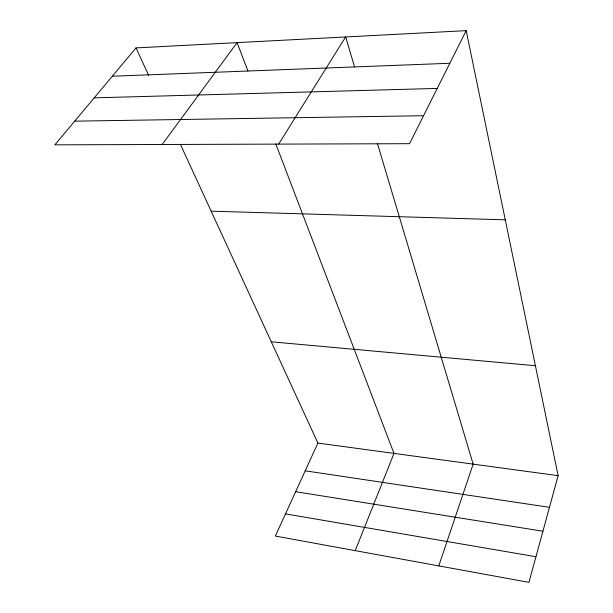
<?xml version="1.0" encoding="UTF-8"?>
<svg xmlns="http://www.w3.org/2000/svg" width="613" height="613" viewBox="0 0 613 613"><rect width="100%" height="100%" fill="white"/><g stroke="black" fill="none" stroke-linecap="round" stroke-linejoin="round"><path stroke-width="0.92" d="M466.179 30.65L409.538 143.687L54.871 144.844L136.017 47.914L466.179 30.65L558.129 475.665L528.942 582.35L275.337 536.068L317.909 443.076L180.46 144.469M438.77 565.899L473.144 464.141L377.416 143.434M355.226 550.65L393.983 453.398L275.781 143.917M278.639 144.116L345.632 36.956L354.598 66.97M162.169 144.492L237.093 42.626L247.959 71.07M112.309 76.227L449.827 63.269M94.203 97.858L437.23 88.418M74.694 121.167L423.552 115.719M211.163 211.171L505.265 219.829M271.298 341.801L535.417 365.731M317.909 443.076L558.129 475.665M305.213 470.822L549.47 507.326M295.65 491.695L542.926 531.233M285.497 513.87L535.954 556.727M136.017 47.914L148.706 75.483"/></g></svg>
